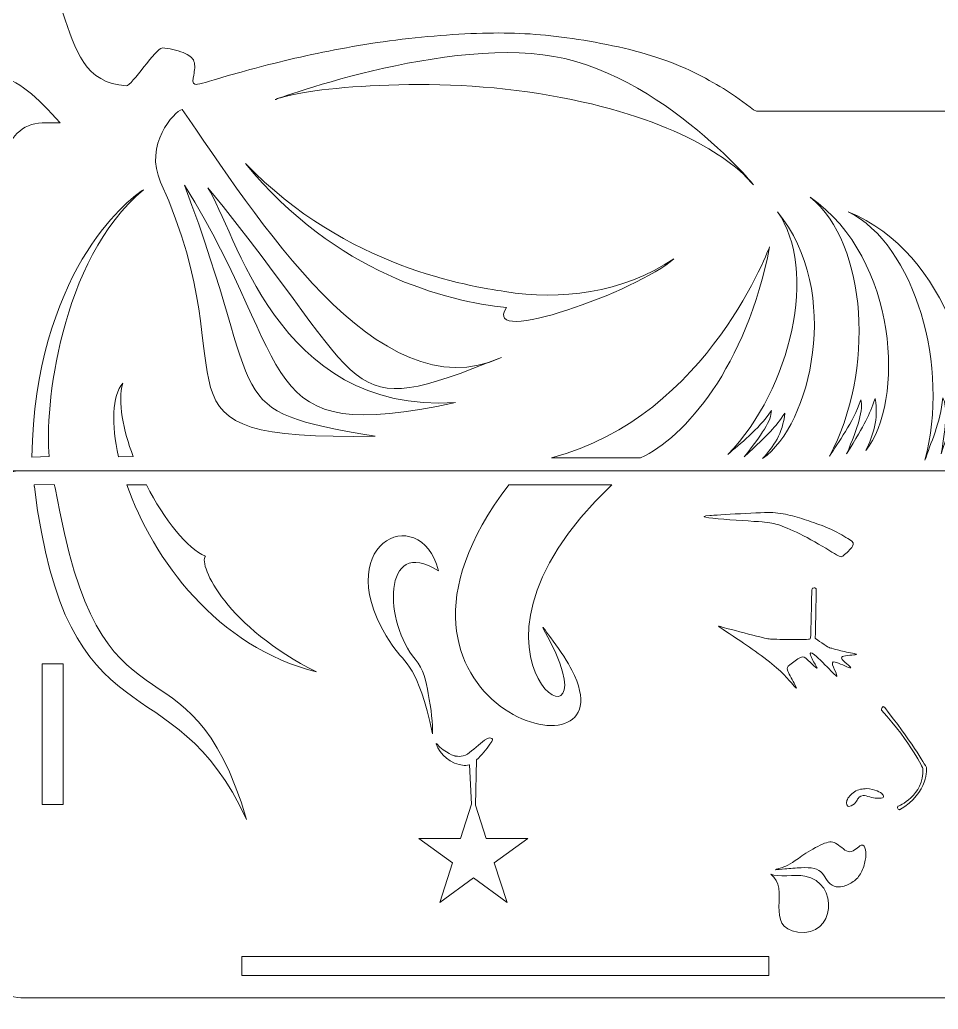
# Model space of a CAD drawing. Header units: millimetres. Extents: x -9847 to -8391, y 2112 to 3483.
# Drawn here: x -9266.6 to -9135.9, y 2441.4 to 2582.3 of the extents above; entities that cross this region are included whole.
import ezdxf

# ---------------------------------------------------------------- set-up
doc = ezdxf.new("R2010")
doc.units = ezdxf.units.MM
doc.header["$MEASUREMENT"] = 0
doc.layers.add('Layer 1', color=7, linetype='Continuous')

msp = doc.modelspace()

# ---------------------------------------------------------------- linework, layer by layer
at = {"layer": 'Layer 1', "color": 250, "lineweight": 20}
for points, knots in [([(-9260.8728, 2567.576), (-9267.4152, 2574.8755), (-9272.5552, 2578.4345), (-9277.7728, 2566.0147), (-9277.7728, 2566.0147), (-9278.5915, 2564.0659), (-9279.1666, 2561.6764), (-9279.7748, 2558.4184), (-9279.7748, 2558.4184), (-9281.5927, 2548.6811), (-9281.1573, 2543.794), (-9280.9668, 2534.1762), (-9280.9668, 2534.1762), (-9280.8689, 2529.2301), (-9280.6723, 2522.5559), (-9280.535, 2517.7273), (-9280.535, 2517.7273), (-9280.3977, 2512.8987), (-9280.319, 2509.915), (-9280.0443, 2505.793), (-9280.0443, 2505.793), (-9279.7696, 2501.671), (-9279.2983, 2496.4103), (-9278.8665, 2491.5032), (-9278.8665, 2491.5032), (-9278.4347, 2486.5961), (-9278.0421, 2482.042), (-9277.6692, 2478.2145), (-9277.6692, 2478.2145), (-9277.2963, 2474.387), (-9276.9429, 2471.2856), (-9276.5504, 2467.6543), (-9276.5504, 2467.6543), (-9276.1579, 2464.023), (-9275.7259, 2459.8616), (-9275.2549, 2455.2882), (-9275.2549, 2455.2882), (-9274.7839, 2450.7148), (-9274.2731, 2445.7288), (-9273.9004, 2441.6657), (-9273.9004, 2441.6657), (-9273.5277, 2437.6026), (-9273.2918, 2434.4619), (-9273.0957, 2431.0073), (-9273.0957, 2431.0073), (-9272.8996, 2427.5527), (-9272.7424, 2423.7838), (-9272.7424, 2420.1722), (-9272.7424, 2420.1722), (-9272.7424, 2416.5606), (-9272.8995, 2413.1058), (-9273.1939, 2410.1419), (-9273.1939, 2410.1419), (-9273.4883, 2407.178), (-9273.9203, 2404.7047), (-9274.9409, 2402.153), (-9274.9409, 2402.153), (-9275.9615, 2399.6013), (-9277.5712, 2396.971), (-9279.4947, 2394.4586), (-9279.4947, 2394.4586), (-9281.4182, 2391.9462), (-9283.6562, 2389.5512), (-9286.1097, 2387.6865), (-9286.1097, 2387.6865), (-9288.5632, 2385.8218), (-9291.2329, 2384.4869), (-9293.9219, 2383.5252), (-9293.9219, 2383.5252), (-9296.6109, 2382.5635), (-9299.3197, 2381.9744), (-9301.9892, 2381.739), (-9301.9892, 2381.739), (-9304.6587, 2381.5036), (-9307.2891, 2381.6214), (-9309.1734, 2381.798), (-9309.1734, 2381.798), (-9311.0577, 2381.9746), (-9312.1963, 2382.2103), (-9313.688, 2382.3672), (-9313.688, 2382.3672), (-9315.1797, 2382.5241), (-9317.025, 2382.6028), (-9318.34, 2382.7009), (-9318.34, 2382.7009), (-9319.655, 2382.799), (-9320.4402, 2382.9168), (-9319.4588, 2383.3289), (-9319.4588, 2383.3289), (-9318.4774, 2383.741), (-9315.7293, 2384.448), (-9313.9235, 2385.0171), (-9313.9235, 2385.0171), (-9312.1177, 2385.5862), (-9311.2537, 2386.0184), (-9310.6454, 2386.3715), (-9310.6454, 2386.3715), (-9310.0371, 2386.7246), (-9309.6837, 2386.9996), (-9311.2343, 2387.2155), (-9311.2343, 2387.2155), (-9312.7849, 2387.4314), (-9316.2398, 2387.5883), (-9319.0859, 2387.5492), (-9319.0859, 2387.5492), (-9321.932, 2387.5101), (-9324.1698, 2387.2743), (-9326.3485, 2387.2547), (-9326.3485, 2387.2547), (-9328.5272, 2387.2351), (-9330.6474, 2387.4315), (-9332.2176, 2387.9418), (-9332.2176, 2387.9418), (-9333.7878, 2388.4521), (-9334.8087, 2389.2765), (-9335.4563, 2389.9438), (-9335.4563, 2389.9438), (-9336.1039, 2390.6111), (-9336.3789, 2391.1216), (-9335.6526, 2390.9057), (-9335.6526, 2390.9057), (-9334.9263, 2390.6898), (-9333.1986, 2389.7475), (-9331.7856, 2389.1587), (-9331.7856, 2389.1587), (-9330.3726, 2388.5699), (-9329.2731, 2388.3344), (-9328.2721, 2388.668), (-9328.2721, 2388.668), (-9327.2711, 2389.0016), (-9326.368, 2389.9047), (-9324.9941, 2391.9264), (-9324.9941, 2391.9264), (-9323.6202, 2393.9481), (-9321.7748, 2397.0888), (-9320.2047, 2400.5238), (-9320.2047, 2400.5238), (-9318.6346, 2403.9588), (-9317.3387, 2407.6885), (-9316.377, 2413.2826), (-9316.377, 2413.2826), (-9315.4153, 2418.8767), (-9314.787, 2426.3358), (-9314.3945, 2432.3028), (-9314.3945, 2432.3028), (-9314.002, 2438.2698), (-9313.8451, 2442.7454), (-9314.0413, 2449.7135), (-9314.0413, 2449.7135), (-9314.2375, 2456.6816), (-9314.7875, 2466.143), (-9315.435, 2477.8416), (-9315.435, 2477.8416), (-9316.0825, 2489.5402), (-9316.8287, 2503.4768), (-9317.0838, 2513.6052), (-9317.0838, 2513.6052), (-9317.3389, 2523.7336), (-9317.1031, 2530.0548), (-9316.9463, 2534.3529), (-9316.9463, 2534.3529), (-9316.5196, 2546.0514), (-9316.015, 2550.3721), (-9313.1633, 2562.1479), (-9313.1633, 2562.1479), (-9311.9466, 2567.1725), (-9310.9255, 2570.8239), (-9308.9039, 2575.1421), (-9308.9039, 2575.1421), (-9306.8823, 2579.4603), (-9303.8591, 2584.4463), (-9300.8364, 2588.0383), (-9300.8364, 2588.0383), (-9297.8137, 2591.6303), (-9294.7908, 2593.829), (-9291.5521, 2595.2617), (-9291.5521, 2595.2617), (-9288.3134, 2596.6944), (-9284.8584, 2597.3619), (-9281.4628, 2597.4797), (-9281.4628, 2597.4797), (-9278.0672, 2597.5975), (-9274.7302, 2597.1654), (-9272.0411, 2596.4), (-9272.0411, 2596.4), (-9256.944, 2592.1029), (-9263.2603, 2573.4797), (-9251.4707, 2572.8759), (-9251.4707, 2572.8759), (-9250.7053, 2572.8367), (-9247.2596, 2578.2709), (-9246.3371, 2578.2513), (-9246.3371, 2578.2513), (-9245.4146, 2578.2317), (-9244.2369, 2577.9176), (-9243.3929, 2577.5839), (-9243.3929, 2577.5839), (-9242.5489, 2577.2503), (-9242.0385, 2576.8968), (-9241.8422, 2576.3473), (-9241.8422, 2576.3473), (-9241.6459, 2575.7977), (-9241.7637, 2575.0517), (-9241.8815, 2574.404), (-9241.8815, 2574.404), (-9241.9992, 2573.7563), (-9242.117, 2573.2067), (-9241.7244, 2573.0889), (-9241.7244, 2573.0889), (-9241.3319, 2572.9711), (-9240.4289, 2573.2853), (-9238.1716, 2573.9526), (-9238.1716, 2573.9526), (-9235.9144, 2574.6199), (-9232.3026, 2575.6407), (-9228.2394, 2576.6025), (-9228.2394, 2576.6025), (-9224.1763, 2577.5643), (-9219.6617, 2578.4672), (-9214.8919, 2579.1346), (-9214.8919, 2579.1346), (-9210.1222, 2579.8019), (-9205.0972, 2580.2338), (-9200.7985, 2580.3516), (-9200.7985, 2580.3516), (-9196.4998, 2580.4694), (-9192.9273, 2580.273), (-9188.766, 2579.7038), (-9188.766, 2579.7038), (-9184.6048, 2579.1347), (-9179.8545, 2578.1923), (-9175.968, 2576.9165), (-9175.968, 2576.9165), (-9172.0817, 2575.6407), (-9169.0586, 2574.0309), (-9166.4874, 2572.4607), (-9166.4874, 2572.4607), (-9164.9342, 2571.5123), (-9163.481, 2570.4357), (-9162.2061, 2569.425), (-9162.2061, 2569.425), (-9162.2061, 2569.425), (-9161.7998, 2569.2453), (-9161.7998, 2569.2453), (-9161.7998, 2569.2453), (-9161.7998, 2569.2453), (-9131.6105, 2569.2453), (-9131.6105, 2569.2453), (-9131.6105, 2569.2453), (-9128.8605, 2569.2453), (-9126.6105, 2566.9948), (-9126.6105, 2564.2453), (-9126.6105, 2564.2453), (-9126.6105, 2564.2453), (-9126.6105, 2552.5353), (-9126.6105, 2552.5353), (-9126.6105, 2552.5353), (-9126.6105, 2552.5353), (-9123.9105, 2552.5353), (-9123.9105, 2552.5353), (-9123.9105, 2552.5353), (-9123.9105, 2552.5353), (-9123.9105, 2527.5353), (-9123.9105, 2527.5353), (-9123.9105, 2527.5353), (-9123.9105, 2527.5353), (-9126.6105, 2527.5353), (-9126.6105, 2527.5353), (-9126.6105, 2527.5353), (-9126.6105, 2527.5353), (-9126.6105, 2518.076), (-9126.6105, 2518.076), (-9126.6105, 2518.076), (-9126.6105, 2518.076), (-9160.0404, 2518.076), (-9160.0404, 2518.076), (-9160.0404, 2518.076), (-9160.0404, 2518.076), (-9235.0404, 2518.076), (-9235.0404, 2518.076), (-9235.0404, 2518.076), (-9235.0404, 2518.076), (-9268.4703, 2518.076), (-9268.4703, 2518.076), (-9268.4703, 2518.076), (-9268.4703, 2518.076), (-9268.4703, 2527.5213), (-9268.4703, 2527.5213), (-9268.4703, 2527.5213), (-9268.4703, 2527.5213), (-9271.1703, 2527.5213), (-9271.1703, 2527.5213), (-9271.1703, 2527.5213), (-9271.1703, 2527.5213), (-9271.1703, 2552.5213), (-9271.1703, 2552.5213), (-9271.1703, 2552.5213), (-9271.1703, 2552.5213), (-9268.4703, 2552.5213), (-9268.4703, 2552.5213), (-9268.4703, 2552.5213), (-9268.4703, 2552.5213), (-9268.4703, 2562.576), (-9268.4703, 2562.576), (-9268.4703, 2562.576), (-9268.4703, 2565.326), (-9266.2203, 2567.576), (-9263.4703, 2567.576), (-9263.4703, 2567.576), (-9263.4703, 2567.576), (-9260.8728, 2567.576), (-9260.8728, 2567.576)], [0, 0, 0, 0, 0.01265823, 0.01265823, 0.01265823, 0.01265823, 0.02531646, 0.02531646, 0.02531646, 0.02531646, 0.03797468, 0.03797468, 0.03797468, 0.03797468, 0.05063291, 0.05063291, 0.05063291, 0.05063291, 0.06329114, 0.06329114, 0.06329114, 0.06329114, 0.07594937, 0.07594937, 0.07594937, 0.07594937, 0.08860759, 0.08860759, 0.08860759, 0.08860759, 0.10126582, 0.10126582, 0.10126582, 0.10126582, 0.11392405, 0.11392405, 0.11392405, 0.11392405, 0.12658228, 0.12658228, 0.12658228, 0.12658228, 0.13924051, 0.13924051, 0.13924051, 0.13924051, 0.15189873, 0.15189873, 0.15189873, 0.15189873, 0.16455696, 0.16455696, 0.16455696, 0.16455696, 0.17721519, 0.17721519, 0.17721519, 0.17721519, 0.18987342, 0.18987342, 0.18987342, 0.18987342, 0.20253165, 0.20253165, 0.20253165, 0.20253165, 0.21518987, 0.21518987, 0.21518987, 0.21518987, 0.2278481, 0.2278481, 0.2278481, 0.2278481, 0.24050633, 0.24050633, 0.24050633, 0.24050633, 0.25316456, 0.25316456, 0.25316456, 0.25316456, 0.26582278, 0.26582278, 0.26582278, 0.26582278, 0.27848101, 0.27848101, 0.27848101, 0.27848101, 0.29113924, 0.29113924, 0.29113924, 0.29113924, 0.30379747, 0.30379747, 0.30379747, 0.30379747, 0.3164557, 0.3164557, 0.3164557, 0.3164557, 0.32911392, 0.32911392, 0.32911392, 0.32911392, 0.34177215, 0.34177215, 0.34177215, 0.34177215, 0.35443038, 0.35443038, 0.35443038, 0.35443038, 0.36708861, 0.36708861, 0.36708861, 0.36708861, 0.37974684, 0.37974684, 0.37974684, 0.37974684, 0.39240506, 0.39240506, 0.39240506, 0.39240506, 0.40506329, 0.40506329, 0.40506329, 0.40506329, 0.41772152, 0.41772152, 0.41772152, 0.41772152, 0.43037975, 0.43037975, 0.43037975, 0.43037975, 0.44303797, 0.44303797, 0.44303797, 0.44303797, 0.4556962, 0.4556962, 0.4556962, 0.4556962, 0.46835443, 0.46835443, 0.46835443, 0.46835443, 0.48101266, 0.48101266, 0.48101266, 0.48101266, 0.49367089, 0.49367089, 0.49367089, 0.49367089, 0.50632911, 0.50632911, 0.50632911, 0.50632911, 0.51898734, 0.51898734, 0.51898734, 0.51898734, 0.53164557, 0.53164557, 0.53164557, 0.53164557, 0.5443038, 0.5443038, 0.5443038, 0.5443038, 0.55696203, 0.55696203, 0.55696203, 0.55696203, 0.56962025, 0.56962025, 0.56962025, 0.56962025, 0.58227848, 0.58227848, 0.58227848, 0.58227848, 0.59493671, 0.59493671, 0.59493671, 0.59493671, 0.60759494, 0.60759494, 0.60759494, 0.60759494, 0.62025316, 0.62025316, 0.62025316, 0.62025316, 0.63291139, 0.63291139, 0.63291139, 0.63291139, 0.64556962, 0.64556962, 0.64556962, 0.64556962, 0.65822785, 0.65822785, 0.65822785, 0.65822785, 0.67088608, 0.67088608, 0.67088608, 0.67088608, 0.6835443, 0.6835443, 0.6835443, 0.6835443, 0.69620253, 0.69620253, 0.69620253, 0.69620253, 0.70886076, 0.70886076, 0.70886076, 0.70886076, 0.72151899, 0.72151899, 0.72151899, 0.72151899, 0.73417722, 0.73417722, 0.73417722, 0.73417722, 0.74683544, 0.74683544, 0.74683544, 0.74683544, 0.75949367, 0.75949367, 0.75949367, 0.75949367, 0.7721519, 0.7721519, 0.7721519, 0.7721519, 0.78481013, 0.78481013, 0.78481013, 0.78481013, 0.79746835, 0.79746835, 0.79746835, 0.79746835, 0.81012658, 0.81012658, 0.81012658, 0.81012658, 0.82278481, 0.82278481, 0.82278481, 0.82278481, 0.83544304, 0.83544304, 0.83544304, 0.83544304, 0.84810127, 0.84810127, 0.84810127, 0.84810127, 0.86075949, 0.86075949, 0.86075949, 0.86075949, 0.87341772, 0.87341772, 0.87341772, 0.87341772, 0.88607595, 0.88607595, 0.88607595, 0.88607595, 0.89873418, 0.89873418, 0.89873418, 0.89873418, 0.91139241, 0.91139241, 0.91139241, 0.91139241, 0.92405063, 0.92405063, 0.92405063, 0.92405063, 0.93670886, 0.93670886, 0.93670886, 0.93670886, 0.94936709, 0.94936709, 0.94936709, 0.94936709, 0.96202532, 0.96202532, 0.96202532, 0.96202532, 0.97468354, 0.97468354, 0.97468354, 0.97468354, 1, 1, 1, 1]), ([(-9190.6052, 2577.0567), (-9173.7821, 2574.1022), (-9159.5828, 2555.6474), (-9162.6399, 2559.2215), (-9162.6399, 2559.2215), (-9165.697, 2562.7956), (-9174.3691, 2568.5547), (-9191.1921, 2571.5092), (-9191.1921, 2571.5092), (-9208.0152, 2574.4637), (-9226.1103, 2572.497), (-9229.9324, 2571.0395), (-9229.9324, 2571.0395), (-9233.7545, 2569.582), (-9207.4283, 2580.0112), (-9190.6052, 2577.0567)], [0, 0, 0, 0, 0.2, 0.2, 0.2, 0.2, 0.4, 0.4, 0.4, 0.4, 0.6, 0.6, 0.6, 0.6, 1, 1, 1, 1]), ([(-9243.5164, 2569.5155), (-9244.6581, 2569.2173), (-9248.9984, 2564.4689), (-9246.5862, 2559.1388), (-9246.5862, 2559.1388), (-9233.4304, 2530.0685), (-9250.9387, 2522.3626), (-9216.064, 2522.9974), (-9216.064, 2522.9974), (-9238.7138, 2526.817), (-9231.2099, 2527.061), (-9243.1965, 2558.7267), (-9243.1965, 2558.7267), (-9226.862, 2532.5291), (-9233.926, 2521.4134), (-9204.6324, 2527.7716), (-9204.6324, 2527.7716), (-9230.293, 2526.1312), (-9235.9332, 2552.474), (-9239.8817, 2558.3392), (-9239.8817, 2558.3392), (-9215.8052, 2529.035), (-9221.5842, 2524.8661), (-9198.091, 2534.1999), (-9198.091, 2534.1999), (-9215.6448, 2526.077), (-9233.1721, 2554.5953), (-9243.5164, 2569.5155)], [0, 0, 0, 0, 0.125, 0.125, 0.125, 0.125, 0.25, 0.25, 0.25, 0.25, 0.375, 0.375, 0.375, 0.375, 0.5, 0.5, 0.5, 0.5, 0.625, 0.625, 0.625, 0.625, 0.75, 0.75, 0.75, 0.75, 1, 1, 1, 1]), ([(-9234.5312, 2561.8273), (-9221.5734, 2546.0403), (-9205.9502, 2542.2305), (-9197.3683, 2541.2964), (-9197.3683, 2541.2964), (-9201.1017, 2535.5906), (-9178.6677, 2543.6854), (-9173.5446, 2548.2452), (-9173.5446, 2548.2452), (-9180.8914, 2543.3218), (-9189.7514, 2542.3059), (-9197.6198, 2543.5822), (-9197.6198, 2543.5822), (-9202.4626, 2544.3631), (-9220.1107, 2546.882), (-9234.5312, 2561.8273)], [0, 0, 0, 0, 0.2, 0.2, 0.2, 0.2, 0.4, 0.4, 0.4, 0.4, 0.6, 0.6, 0.6, 0.6, 1, 1, 1, 1]), ([(-9264.9192, 2520.0122), (-9264.4479, 2545.9196), (-9251.5243, 2556.5129), (-9249.0336, 2558.0718), (-9249.0336, 2558.0718), (-9260.9743, 2548.085), (-9263.1573, 2526.7414), (-9262.4455, 2520.1066), (-9262.4455, 2520.1066), (-9262.4455, 2520.1066), (-9264.9192, 2520.0122), (-9264.9192, 2520.0122)], [0, 0, 0, 0, 0.25, 0.25, 0.25, 0.25, 0.5, 0.5, 0.5, 0.5, 1, 1, 1, 1]), ([(-9154.1359, 2557.0136), (-9145.9426, 2550.3608), (-9144.931, 2532.1794), (-9151.3915, 2520.1322), (-9151.3915, 2520.1322), (-9150.1509, 2522.1681), (-9148.0406, 2524.8193), (-9146.938, 2528.1855), (-9146.938, 2528.1855), (-9146.5193, 2526.8855), (-9147.3257, 2524.2817), (-9148.9488, 2520.4618), (-9148.9488, 2520.4618), (-9146.1721, 2525.0327), (-9145.8146, 2525.7796), (-9144.8907, 2528.3735), (-9144.8907, 2528.3735), (-9144.3706, 2525.3254), (-9145.1584, 2523.1415), (-9146.2392, 2520.9513), (-9146.2392, 2520.9513), (-9140.7252, 2527.7478), (-9141.4708, 2548.158), (-9154.1359, 2557.0136)], [0, 0, 0, 0, 0.14285714, 0.14285714, 0.14285714, 0.14285714, 0.28571429, 0.28571429, 0.28571429, 0.28571429, 0.42857143, 0.42857143, 0.42857143, 0.42857143, 0.57142857, 0.57142857, 0.57142857, 0.57142857, 0.71428571, 0.71428571, 0.71428571, 0.71428571, 1, 1, 1, 1]), ([(-9158.7954, 2554.9449), (-9153.0031, 2546.7165), (-9156.7894, 2529.7728), (-9165.8406, 2520.3947), (-9165.8406, 2520.3947), (-9164.1743, 2521.9409), (-9161.5509, 2523.8263), (-9159.6663, 2526.6288), (-9159.6663, 2526.6288), (-9159.6193, 2525.3274), (-9161.0342, 2523.1476), (-9163.5139, 2520.0638), (-9163.5139, 2520.0638), (-9159.7812, 2523.5375), (-9159.2594, 2524.1301), (-9157.7392, 2526.2703), (-9157.7392, 2526.2703), (-9158.0524, 2523.3389), (-9159.3415, 2521.5395), (-9160.9011, 2519.8102), (-9160.9011, 2519.8102), (-9154.0796, 2524.6161), (-9149.4714, 2543.5359), (-9158.7954, 2554.9449)], [0, 0, 0, 0, 0.14285714, 0.14285714, 0.14285714, 0.14285714, 0.28571429, 0.28571429, 0.28571429, 0.28571429, 0.42857143, 0.42857143, 0.42857143, 0.42857143, 0.57142857, 0.57142857, 0.57142857, 0.57142857, 0.71428571, 0.71428571, 0.71428571, 0.71428571, 1, 1, 1, 1]), ([(-9148.7285, 2554.9292), (-9139.2543, 2550.2784), (-9134.2002, 2532.7843), (-9137.8012, 2519.597), (-9137.8012, 2519.597), (-9137.0475, 2521.8589), (-9135.5841, 2524.9151), (-9135.2625, 2528.4426), (-9135.2625, 2528.4426), (-9134.5636, 2527.2692), (-9134.7669, 2524.5511), (-9135.4941, 2520.4649), (-9135.4941, 2520.4649), (-9133.8106, 2525.5411), (-9133.6293, 2526.3491), (-9133.3092, 2529.0839), (-9133.3092, 2529.0839), (-9132.1203, 2526.2295), (-9132.3995, 2523.9247), (-9132.9628, 2521.5482), (-9132.9628, 2521.5482), (-9129.1093, 2529.4061), (-9134.403, 2549.132), (-9148.7285, 2554.9292)], [0, 0, 0, 0, 0.14285714, 0.14285714, 0.14285714, 0.14285714, 0.28571429, 0.28571429, 0.28571429, 0.28571429, 0.42857143, 0.42857143, 0.42857143, 0.42857143, 0.57142857, 0.57142857, 0.57142857, 0.57142857, 0.71428571, 0.71428571, 0.71428571, 0.71428571, 1, 1, 1, 1]), ([(-9178.2692, 2519.9137), (-9172.0169, 2522.7688), (-9163.215, 2532.8692), (-9159.9082, 2549.9452), (-9159.9082, 2549.9452), (-9159.8029, 2550.4893), (-9168.3497, 2525.8832), (-9190.9489, 2519.9006), (-9190.9489, 2519.9006), (-9190.9489, 2519.9006), (-9178.2692, 2519.9137), (-9178.2692, 2519.9137)], [0, 0, 0, 0, 0.25, 0.25, 0.25, 0.25, 0.5, 0.5, 0.5, 0.5, 1, 1, 1, 1]), ([(-9252.5756, 2520.0758), (-9253.6432, 2524.7544), (-9253.4734, 2528.7087), (-9251.9828, 2530.5487), (-9251.9828, 2530.5487), (-9252.7058, 2527.861), (-9251.932, 2523.8933), (-9250.4896, 2520.0903), (-9250.4896, 2520.0903), (-9250.4896, 2520.0903), (-9252.5756, 2520.0758), (-9252.5756, 2520.0758)], [0, 0, 0, 0, 0.25, 0.25, 0.25, 0.25, 0.5, 0.5, 0.5, 0.5, 1, 1, 1, 1]), ([(-9128.6105, 2518.076), (-9125.8605, 2518.076), (-9123.6105, 2515.826), (-9123.6105, 2513.076), (-9123.6105, 2513.076), (-9123.6105, 2513.076), (-9123.6105, 2448.076), (-9123.6105, 2448.076), (-9123.6105, 2448.076), (-9123.6105, 2445.326), (-9125.8605, 2443.076), (-9128.6105, 2443.076), (-9128.6105, 2443.076), (-9128.6105, 2443.076), (-9266.4703, 2443.076), (-9266.4703, 2443.076), (-9266.4703, 2443.076), (-9269.2203, 2443.076), (-9271.4703, 2445.326), (-9271.4703, 2448.076), (-9271.4703, 2448.076), (-9271.4703, 2448.076), (-9271.4703, 2513.076), (-9271.4703, 2513.076), (-9271.4703, 2513.076), (-9271.4703, 2515.826), (-9269.2203, 2518.076), (-9266.4703, 2518.076)], [0, 0, 0, 0, 0.125, 0.125, 0.125, 0.125, 0.25, 0.25, 0.25, 0.25, 0.375, 0.375, 0.375, 0.375, 0.5, 0.5, 0.5, 0.5, 0.625, 0.625, 0.625, 0.625, 0.75, 0.75, 0.75, 0.75, 1, 1, 1, 1]), ([(-9261.7221, 2516.1168), (-9261.7221, 2516.1168), (-9264.5985, 2516.076), (-9264.5985, 2516.076), (-9264.5985, 2516.076), (-9264.5306, 2515.4715), (-9264.6346, 2516.3597), (-9264.5617, 2515.7799), (-9264.5617, 2515.7799), (-9259.8652, 2478.4324), (-9244.8616, 2491.3739), (-9234.3485, 2468.4154), (-9234.3485, 2468.4154), (-9242.7029, 2496.709), (-9255.0766, 2477.36), (-9261.5812, 2515.6648), (-9261.5812, 2515.6648), (-9261.5812, 2515.6648), (-9261.7221, 2516.1168), (-9261.7221, 2516.1168)], [0, 0, 0, 0, 0.16666667, 0.16666667, 0.16666667, 0.16666667, 0.33333333, 0.33333333, 0.33333333, 0.33333333, 0.5, 0.5, 0.5, 0.5, 0.66666667, 0.66666667, 0.66666667, 0.66666667, 1, 1, 1, 1]), ([(-9248.6186, 2516.0641), (-9246.0624, 2511.0775), (-9242.7207, 2506.9212), (-9240.2236, 2505.935), (-9240.2236, 2505.935), (-9241.262, 2504.6268), (-9237.1081, 2495.7537), (-9224.388, 2489.4429), (-9224.388, 2489.4429), (-9238.5631, 2492.9624), (-9247.6967, 2505.527), (-9251.397, 2516.0491), (-9251.397, 2516.0491), (-9251.397, 2516.0491), (-9248.6247, 2516.076), (-9248.6186, 2516.0641)], [0, 0, 0, 0, 0.2, 0.2, 0.2, 0.2, 0.4, 0.4, 0.4, 0.4, 0.6, 0.6, 0.6, 0.6, 1, 1, 1, 1]), ([(-9197.0305, 2516.066), (-9221.184, 2484.5616), (-9179.1533, 2472.4095), (-9188.0489, 2489.7058), (-9188.0489, 2489.7058), (-9189.1396, 2491.8266), (-9192.6764, 2496.5937), (-9192.1349, 2495.6457), (-9192.1349, 2495.6457), (-9180.1175, 2474.6074), (-9209.3368, 2490.7761), (-9182.3581, 2516.0595), (-9182.3581, 2516.0595), (-9182.3581, 2516.0595), (-9197.0305, 2516.066), (-9197.0305, 2516.066)], [0, 0, 0, 0, 0.2, 0.2, 0.2, 0.2, 0.4, 0.4, 0.4, 0.4, 0.6, 0.6, 0.6, 0.6, 1, 1, 1, 1]), ([(-9207.0461, 2503.8532), (-9215.2242, 2508.9368), (-9214.7111, 2496.2245), (-9210.3381, 2491.2455), (-9210.3381, 2491.2455), (-9209.1239, 2489.8629), (-9208.8116, 2488.0709), (-9208.4908, 2486.3535), (-9208.4908, 2486.3535), (-9208.0826, 2484.1679), (-9207.8316, 2482.0616), (-9207.8833, 2480.6276), (-9207.8833, 2480.6276), (-9210.0701, 2490.6315), (-9211.5798, 2490.2454), (-9213.6356, 2493.269), (-9213.6356, 2493.269), (-9223.2986, 2507.4811), (-9209.6778, 2514.0778), (-9207.0461, 2503.8532)], [0, 0, 0, 0, 0.16666667, 0.16666667, 0.16666667, 0.16666667, 0.33333333, 0.33333333, 0.33333333, 0.33333333, 0.5, 0.5, 0.5, 0.5, 0.66666667, 0.66666667, 0.66666667, 0.66666667, 1, 1, 1, 1]), ([(-9148.1192, 2507.3269), (-9148.3728, 2506.9245), (-9149.0122, 2506.2961), (-9149.3815, 2506.0095), (-9149.3815, 2506.0095), (-9149.7508, 2505.7228), (-9149.8501, 2505.778), (-9150.6989, 2506.2961), (-9150.6989, 2506.2961), (-9151.5478, 2506.8142), (-9153.1464, 2507.7955), (-9154.5685, 2508.5561), (-9154.5685, 2508.5561), (-9155.9906, 2509.3168), (-9157.2364, 2509.857), (-9158.1183, 2510.1932), (-9158.1183, 2510.1932), (-9159.0002, 2510.5295), (-9159.5185, 2510.6618), (-9160.6374, 2510.7665), (-9160.6374, 2510.7665), (-9161.9658, 2510.8908), (-9172.1962, 2511.4142), (-9168.4316, 2511.6925), (-9168.4316, 2511.6925), (-9167.5949, 2511.7544), (-9160.5935, 2512.2134), (-9159.4633, 2512.1336), (-9159.4633, 2512.1336), (-9158.4491, 2512.0619), (-9157.523, 2511.8744), (-9156.6411, 2511.6429), (-9156.6411, 2511.6429), (-9155.7592, 2511.4114), (-9154.9212, 2511.1358), (-9154.0007, 2510.8217), (-9154.0007, 2510.8217), (-9153.0802, 2510.5075), (-9152.0769, 2510.1546), (-9151.0848, 2509.6917), (-9151.0848, 2509.6917), (-9150.0926, 2509.2287), (-9149.1113, 2508.6553), (-9148.5547, 2508.2805), (-9148.5547, 2508.2805), (-9147.998, 2507.9057), (-9147.8656, 2507.7293), (-9148.1192, 2507.3269)], [0, 0, 0, 0, 0.07692308, 0.07692308, 0.07692308, 0.07692308, 0.15384615, 0.15384615, 0.15384615, 0.15384615, 0.23076923, 0.23076923, 0.23076923, 0.23076923, 0.30769231, 0.30769231, 0.30769231, 0.30769231, 0.38461538, 0.38461538, 0.38461538, 0.38461538, 0.46153846, 0.46153846, 0.46153846, 0.46153846, 0.53846154, 0.53846154, 0.53846154, 0.53846154, 0.61538462, 0.61538462, 0.61538462, 0.61538462, 0.69230769, 0.69230769, 0.69230769, 0.69230769, 0.76923077, 0.76923077, 0.76923077, 0.76923077, 0.84615385, 0.84615385, 0.84615385, 0.84615385, 1, 1, 1, 1]), ([(-9167.1697, 2495.9396), (-9167.2083, 2495.9343), (-9167.1311, 2495.8831), (-9165.6897, 2494.9269), (-9165.6897, 2494.9269), (-9164.2483, 2493.9706), (-9161.4425, 2492.109), (-9159.5876, 2490.5941), (-9159.5876, 2490.5941), (-9157.7327, 2489.0791), (-9156.8285, 2487.9105), (-9156.4028, 2487.4123), (-9156.4028, 2487.4123), (-9155.977, 2486.9141), (-9156.0295, 2487.0864), (-9156.3134, 2487.6237), (-9156.3134, 2487.6237), (-9156.5973, 2488.161), (-9157.1126, 2489.0636), (-9157.3151, 2489.5589), (-9157.3151, 2489.5589), (-9157.5177, 2490.0543), (-9157.4074, 2490.1425), (-9157.0146, 2490.4588), (-9157.0146, 2490.4588), (-9156.6217, 2490.7751), (-9155.9462, 2491.3197), (-9155.5148, 2491.5092), (-9155.5148, 2491.5092), (-9155.0833, 2491.6988), (-9154.8959, 2491.5333), (-9154.5184, 2491.1778), (-9154.5184, 2491.1778), (-9154.1408, 2490.8223), (-9153.5729, 2490.2766), (-9153.3219, 2490.0656), (-9153.3219, 2490.0656), (-9153.0709, 2489.8546), (-9153.1366, 2489.9783), (-9153.3543, 2490.3696), (-9153.3543, 2490.3696), (-9153.572, 2490.761), (-9153.9419, 2491.4201), (-9154.0731, 2491.8163), (-9154.0731, 2491.8163), (-9154.2044, 2492.2126), (-9154.0971, 2492.3462), (-9153.5028, 2491.8577), (-9153.5028, 2491.8577), (-9152.9084, 2491.3692), (-9151.8268, 2490.2585), (-9151.1749, 2489.5882), (-9151.1749, 2489.5882), (-9150.523, 2488.9179), (-9150.3005, 2488.6876), (-9150.3258, 2488.8709), (-9150.3258, 2488.8709), (-9150.3511, 2489.0542), (-9150.6244, 2489.6511), (-9150.8173, 2490.1306), (-9150.8173, 2490.1306), (-9151.0102, 2490.6101), (-9151.1231, 2490.9727), (-9150.5952, 2490.8535), (-9150.5952, 2490.8535), (-9150.0673, 2490.7342), (-9148.8986, 2490.1333), (-9148.5093, 2490.0135), (-9148.5093, 2490.0135), (-9148.12, 2489.8937), (-9148.5101, 2490.2551), (-9148.9635, 2490.6333), (-9148.9635, 2490.6333), (-9149.417, 2491.0116), (-9149.934, 2491.407), (-9149.5337, 2491.6135), (-9149.5337, 2491.6135), (-9149.1334, 2491.8201), (-9147.8158, 2491.8381), (-9147.5815, 2491.9076), (-9147.5815, 2491.9076), (-9147.3471, 2491.9772), (-9148.1961, 2492.0986), (-9148.9677, 2492.2644), (-9148.9677, 2492.2644), (-9149.7394, 2492.4302), (-9150.4341, 2492.6407), (-9150.8254, 2492.7454), (-9150.8254, 2492.7454), (-9151.2168, 2492.8502), (-9151.305, 2492.8491), (-9151.3849, 2492.8725), (-9151.3849, 2492.8725), (-9151.4648, 2492.896), (-9151.5366, 2492.9438), (-9151.8617, 2493.1607), (-9151.8617, 2493.1607), (-9152.1869, 2493.3777), (-9152.7658, 2493.764), (-9153.0696, 2493.9667), (-9153.0696, 2493.9667), (-9153.3735, 2494.1695), (-9153.4027, 2494.1889), (-9153.4124, 2494.2316), (-9153.4124, 2494.2316), (-9153.4222, 2494.2744), (-9153.4127, 2494.3407), (-9153.3858, 2495.4755), (-9153.3858, 2495.4755), (-9153.3589, 2496.6103), (-9153.3145, 2498.8138), (-9153.291, 2499.9844), (-9153.291, 2499.9844), (-9153.2675, 2501.1551), (-9153.2646, 2501.2929), (-9153.368, 2501.3582), (-9153.368, 2501.3582), (-9153.4715, 2501.4236), (-9153.6811, 2501.4165), (-9153.7877, 2501.3421), (-9153.7877, 2501.3421), (-9153.8943, 2501.2677), (-9153.898, 2501.1259), (-9153.9284, 2499.934), (-9153.9284, 2499.934), (-9153.9588, 2498.7421), (-9154.016, 2496.4999), (-9154.0452, 2495.3555), (-9154.0452, 2495.3555), (-9154.0744, 2494.211), (-9154.0756, 2494.1641), (-9154.2381, 2494.1214), (-9154.2381, 2494.1214), (-9154.4006, 2494.0786), (-9154.7244, 2494.0397), (-9155.7187, 2494.0383), (-9155.7187, 2494.0383), (-9156.713, 2494.0369), (-9158.3778, 2494.073), (-9159.2432, 2494.0951), (-9159.2432, 2494.0951), (-9160.1086, 2494.1172), (-9160.1746, 2494.1255), (-9161.3046, 2494.4179), (-9161.3046, 2494.4179), (-9162.4346, 2494.7104), (-9164.6286, 2495.2872), (-9165.8027, 2495.5957), (-9165.8027, 2495.5957), (-9166.9768, 2495.9043), (-9167.1311, 2495.9449), (-9167.1697, 2495.9396)], [0, 0, 0, 0, 0.02564103, 0.02564103, 0.02564103, 0.02564103, 0.05128205, 0.05128205, 0.05128205, 0.05128205, 0.07692308, 0.07692308, 0.07692308, 0.07692308, 0.1025641, 0.1025641, 0.1025641, 0.1025641, 0.12820513, 0.12820513, 0.12820513, 0.12820513, 0.15384615, 0.15384615, 0.15384615, 0.15384615, 0.17948718, 0.17948718, 0.17948718, 0.17948718, 0.20512821, 0.20512821, 0.20512821, 0.20512821, 0.23076923, 0.23076923, 0.23076923, 0.23076923, 0.25641026, 0.25641026, 0.25641026, 0.25641026, 0.28205128, 0.28205128, 0.28205128, 0.28205128, 0.30769231, 0.30769231, 0.30769231, 0.30769231, 0.33333333, 0.33333333, 0.33333333, 0.33333333, 0.35897436, 0.35897436, 0.35897436, 0.35897436, 0.38461538, 0.38461538, 0.38461538, 0.38461538, 0.41025641, 0.41025641, 0.41025641, 0.41025641, 0.43589744, 0.43589744, 0.43589744, 0.43589744, 0.46153846, 0.46153846, 0.46153846, 0.46153846, 0.48717949, 0.48717949, 0.48717949, 0.48717949, 0.51282051, 0.51282051, 0.51282051, 0.51282051, 0.53846154, 0.53846154, 0.53846154, 0.53846154, 0.56410256, 0.56410256, 0.56410256, 0.56410256, 0.58974359, 0.58974359, 0.58974359, 0.58974359, 0.61538462, 0.61538462, 0.61538462, 0.61538462, 0.64102564, 0.64102564, 0.64102564, 0.64102564, 0.66666667, 0.66666667, 0.66666667, 0.66666667, 0.69230769, 0.69230769, 0.69230769, 0.69230769, 0.71794872, 0.71794872, 0.71794872, 0.71794872, 0.74358974, 0.74358974, 0.74358974, 0.74358974, 0.76923077, 0.76923077, 0.76923077, 0.76923077, 0.79487179, 0.79487179, 0.79487179, 0.79487179, 0.82051282, 0.82051282, 0.82051282, 0.82051282, 0.84615385, 0.84615385, 0.84615385, 0.84615385, 0.87179487, 0.87179487, 0.87179487, 0.87179487, 0.8974359, 0.8974359, 0.8974359, 0.8974359, 0.92307692, 0.92307692, 0.92307692, 0.92307692, 0.94871795, 0.94871795, 0.94871795, 0.94871795, 1, 1, 1, 1]), ([(-9263.4703, 2490.576), (-9263.4703, 2490.576), (-9260.4703, 2490.576), (-9260.4703, 2490.576), (-9260.4703, 2490.576), (-9260.4703, 2490.576), (-9260.4703, 2470.576), (-9260.4703, 2470.576), (-9260.4703, 2470.576), (-9260.4703, 2470.576), (-9263.4703, 2470.576), (-9263.4703, 2470.576), (-9263.4703, 2470.576), (-9263.4703, 2470.576), (-9263.4703, 2490.576), (-9263.4703, 2490.576)], [0, 0, 0, 0, 0.2, 0.2, 0.2, 0.2, 0.4, 0.4, 0.4, 0.4, 0.6, 0.6, 0.6, 0.6, 1, 1, 1, 1]), ([(-9138.0958, 2475.6932), (-9137.8763, 2471.7625), (-9141.6529, 2470.3318), (-9141.6529, 2470.3318), (-9141.6529, 2470.3318), (-9141.9274, 2469.9195), (-9141.4034, 2469.8218), (-9141.4034, 2469.8218), (-9141.4034, 2469.8218), (-9137.2198, 2472.2496), (-9137.5905, 2475.8251), (-9137.5905, 2475.8251), (-9137.5905, 2475.8251), (-9137.7395, 2476.2391), (-9139.9948, 2479.8672), (-9143.5183, 2484.3722), (-9143.5183, 2484.3722), (-9143.9123, 2484.876), (-9143.9918, 2484.0126), (-9143.9918, 2484.0126), (-9143.9918, 2484.0126), (-9139.6896, 2479.2504), (-9138.0958, 2475.6932), (-9138.0958, 2475.6932)], [0, 0, 0, 0, 0.14285714, 0.14285714, 0.14285714, 0.14285714, 0.28571429, 0.28571429, 0.28571429, 0.28571429, 0.42857143, 0.42857143, 0.42857143, 0.42857143, 0.57142857, 0.57142857, 0.57142857, 0.57142857, 0.71428571, 0.71428571, 0.71428571, 0.71428571, 1, 1, 1, 1]), ([(-9202.3203, 2470.6196), (-9202.3203, 2470.6196), (-9202.6125, 2476.2402), (-9202.6125, 2476.2402), (-9202.6125, 2476.2402), (-9202.6125, 2476.2402), (-9203.0939, 2476.1162), (-9203.4014, 2476.1412), (-9203.4014, 2476.1412), (-9205.3954, 2476.2722), (-9206.8073, 2477.7109), (-9207.3858, 2479.2041), (-9207.3858, 2479.2041), (-9207.4045, 2479.2525), (-9207.353, 2479.2796), (-9207.3004, 2479.2211), (-9207.3004, 2479.2211), (-9206.0467, 2477.8277), (-9204.6628, 2477.4679), (-9204.6628, 2477.4679), (-9204.6628, 2477.4679), (-9204.6628, 2477.4679), (-9203.6816, 2477.2584), (-9202.9265, 2477.7489), (-9202.9265, 2477.7489), (-9202.1713, 2478.2395), (-9201.1791, 2479.2208), (-9200.5067, 2479.7168), (-9200.5067, 2479.7168), (-9199.8343, 2480.2128), (-9199.597, 2480.0421), (-9199.4482, 2479.9429), (-9199.4482, 2479.9429), (-9199.2994, 2479.8437), (-9199.2407, 2479.8134), (-9199.7183, 2479.1491), (-9199.7183, 2479.1491), (-9200.1959, 2478.4848), (-9200.9143, 2477.5359), (-9201.6172, 2476.9101), (-9201.6172, 2476.9101), (-9201.6172, 2476.9101), (-9201.7904, 2470.4808), (-9201.7904, 2470.4808)], [0, 0, 0, 0, 0.08333333, 0.08333333, 0.08333333, 0.08333333, 0.16666667, 0.16666667, 0.16666667, 0.16666667, 0.25, 0.25, 0.25, 0.25, 0.33333333, 0.33333333, 0.33333333, 0.33333333, 0.41666667, 0.41666667, 0.41666667, 0.41666667, 0.5, 0.5, 0.5, 0.5, 0.58333333, 0.58333333, 0.58333333, 0.58333333, 0.66666667, 0.66666667, 0.66666667, 0.66666667, 0.75, 0.75, 0.75, 0.75, 0.83333333, 0.83333333, 0.83333333, 0.83333333, 1, 1, 1, 1]), ([(-9146.6198, 2471.8464), (-9146.0962, 2471.8629), (-9145.2307, 2471.4496), (-9144.652, 2471.4661), (-9144.652, 2471.4661), (-9144.0733, 2471.4826), (-9143.8636, 2471.4826), (-9143.7699, 2471.5708), (-9143.7699, 2471.5708), (-9143.6762, 2471.659), (-9143.6984, 2471.8354), (-9143.8361, 2472.0062), (-9143.8361, 2472.0062), (-9143.9739, 2472.1771), (-9144.2275, 2472.3426), (-9144.6133, 2472.5024), (-9144.6133, 2472.5024), (-9144.9991, 2472.6622), (-9145.5174, 2472.8166), (-9146.0906, 2472.8276), (-9146.0906, 2472.8276), (-9146.6638, 2472.8386), (-9147.2923, 2472.7063), (-9147.8214, 2472.3811), (-9147.8214, 2472.3811), (-9148.3505, 2472.0559), (-9148.7806, 2471.5377), (-9148.9129, 2471.1244), (-9148.9129, 2471.1244), (-9149.0452, 2470.711), (-9148.9016, 2470.2296), (-9148.6152, 2470.281), (-9148.6152, 2470.281), (-9147.7499, 2470.4363), (-9147.3859, 2471.3228), (-9147.3859, 2471.3228), (-9147.3859, 2471.3228), (-9147.3253, 2471.3834), (-9147.1434, 2471.8299), (-9146.6198, 2471.8464)], [0, 0, 0, 0, 0.09090909, 0.09090909, 0.09090909, 0.09090909, 0.18181818, 0.18181818, 0.18181818, 0.18181818, 0.27272727, 0.27272727, 0.27272727, 0.27272727, 0.36363636, 0.36363636, 0.36363636, 0.36363636, 0.45454545, 0.45454545, 0.45454545, 0.45454545, 0.54545455, 0.54545455, 0.54545455, 0.54545455, 0.63636364, 0.63636364, 0.63636364, 0.63636364, 0.72727273, 0.72727273, 0.72727273, 0.72727273, 0.81818182, 0.81818182, 0.81818182, 0.81818182, 1, 1, 1, 1]), ([(-9201.7904, 2470.4808), (-9201.7904, 2470.4808), (-9200.2553, 2465.725), (-9200.2553, 2465.725), (-9200.2553, 2465.725), (-9200.2553, 2465.725), (-9194.3224, 2465.7363), (-9194.3224, 2465.7363), (-9194.3224, 2465.7363), (-9194.3224, 2465.7363), (-9199.1289, 2462.2583), (-9199.1289, 2462.2583), (-9199.1289, 2462.2583), (-9199.1289, 2462.2583), (-9197.2847, 2456.6193), (-9197.2847, 2456.6193), (-9197.2847, 2456.6193), (-9197.2847, 2456.6193), (-9202.0778, 2460.1157), (-9202.0778, 2460.1157), (-9202.0778, 2460.1157), (-9202.0778, 2460.1157), (-9206.8709, 2456.6193), (-9206.8709, 2456.6193), (-9206.8709, 2456.6193), (-9206.8709, 2456.6193), (-9205.0266, 2462.2583), (-9205.0266, 2462.2583), (-9205.0266, 2462.2583), (-9205.0266, 2462.2583), (-9209.8332, 2465.7363), (-9209.8332, 2465.7363), (-9209.8332, 2465.7363), (-9209.8332, 2465.7363), (-9203.9003, 2465.725), (-9203.9003, 2465.725), (-9203.9003, 2465.725), (-9203.9003, 2465.725), (-9202.3203, 2470.6196), (-9202.3203, 2470.6196)], [0, 0, 0, 0, 0.09090909, 0.09090909, 0.09090909, 0.09090909, 0.18181818, 0.18181818, 0.18181818, 0.18181818, 0.27272727, 0.27272727, 0.27272727, 0.27272727, 0.36363636, 0.36363636, 0.36363636, 0.36363636, 0.45454545, 0.45454545, 0.45454545, 0.45454545, 0.54545455, 0.54545455, 0.54545455, 0.54545455, 0.63636364, 0.63636364, 0.63636364, 0.63636364, 0.72727273, 0.72727273, 0.72727273, 0.72727273, 0.81818182, 0.81818182, 0.81818182, 0.81818182, 1, 1, 1, 1]), ([(-9159.0965, 2461.2941), (-9159.0181, 2461.3318), (-9158.2609, 2461.54), (-9157.8947, 2461.6776), (-9157.8947, 2461.6776), (-9157.4923, 2461.8289), (-9157.1218, 2462.014), (-9156.639, 2462.3338), (-9156.639, 2462.3338), (-9156.1559, 2462.6536), (-9155.5588, 2463.1105), (-9154.7372, 2463.636), (-9154.7372, 2463.636), (-9153.9157, 2464.1616), (-9152.8678, 2464.7587), (-9152.1061, 2465.0454), (-9152.1061, 2465.0454), (-9151.3436, 2465.332), (-9150.8638, 2465.3101), (-9150.3046, 2464.9382), (-9150.3046, 2464.9382), (-9149.7451, 2464.5663), (-9149.1047, 2463.8447), (-9148.4889, 2463.8503), (-9148.4889, 2463.8503), (-9147.8728, 2463.8567), (-9147.2812, 2464.5909), (-9146.8992, 2464.7616), (-9146.8992, 2464.7616), (-9146.5163, 2464.9334), (-9146.3421, 2464.5428), (-9146.2609, 2464.1087), (-9146.2609, 2464.1087), (-9146.1792, 2463.6748), (-9146.1909, 2463.1965), (-9146.2932, 2462.6325), (-9146.2932, 2462.6325), (-9146.3964, 2462.0685), (-9146.5919, 2461.4161), (-9146.8794, 2460.8796), (-9146.8794, 2460.8796), (-9147.1669, 2460.3423), (-9147.5474, 2459.9178), (-9148.009, 2459.5902), (-9148.009, 2459.5902), (-9148.4707, 2459.2616), (-9149.0157, 2459.0276), (-9149.483, 2458.9151), (-9149.483, 2458.9151), (-9149.9508, 2458.8015), (-9150.3439, 2458.8095), (-9150.7243, 2458.9669), (-9150.7243, 2458.9669), (-9151.105, 2459.1253), (-9151.4743, 2459.435), (-9151.7334, 2459.7751), (-9151.7334, 2459.7751), (-9151.9926, 2460.1163), (-9152.1425, 2460.4906), (-9152.4174, 2460.7962), (-9152.4174, 2460.7962), (-9152.6931, 2461.1019), (-9153.0947, 2461.3405), (-9153.5887, 2461.465), (-9153.5887, 2461.465), (-9154.0827, 2461.5903), (-9154.6686, 2461.6012), (-9155.4124, 2461.5689), (-9155.4124, 2461.5689), (-9156.1559, 2461.5366), (-9157.0571, 2461.4594), (-9157.7237, 2461.395), (-9157.7237, 2461.395), (-9158.2663, 2461.3423), (-9158.8854, 2461.3058), (-9159.0965, 2461.2941)], [0, 0, 0, 0, 0.05, 0.05, 0.05, 0.05, 0.1, 0.1, 0.1, 0.1, 0.15, 0.15, 0.15, 0.15, 0.2, 0.2, 0.2, 0.2, 0.25, 0.25, 0.25, 0.25, 0.3, 0.3, 0.3, 0.3, 0.35, 0.35, 0.35, 0.35, 0.4, 0.4, 0.4, 0.4, 0.45, 0.45, 0.45, 0.45, 0.5, 0.5, 0.5, 0.5, 0.55, 0.55, 0.55, 0.55, 0.6, 0.6, 0.6, 0.6, 0.65, 0.65, 0.65, 0.65, 0.7, 0.7, 0.7, 0.7, 0.75, 0.75, 0.75, 0.75, 0.8, 0.8, 0.8, 0.8, 0.85, 0.85, 0.85, 0.85, 0.9, 0.9, 0.9, 0.9, 1, 1, 1, 1]), ([(-9159.7609, 2460.6442), (-9158.7552, 2460.1835), (-9156.2986, 2460.6354), (-9154.8861, 2460.3746), (-9154.8861, 2460.3746), (-9149.9895, 2459.4678), (-9150.4793, 2451.6675), (-9155.8741, 2452.4003), (-9155.8741, 2452.4003), (-9160.8178, 2453.0718), (-9156.8463, 2458.7227), (-9159.7609, 2460.6442)], [0, 0, 0, 0, 0.25, 0.25, 0.25, 0.25, 0.5, 0.5, 0.5, 0.5, 1, 1, 1, 1]), ([(-9235.0404, 2448.926), (-9235.0404, 2448.926), (-9160.0404, 2448.926), (-9160.0404, 2448.926), (-9160.0404, 2448.926), (-9160.0404, 2448.926), (-9160.0404, 2446.226), (-9160.0404, 2446.226), (-9160.0404, 2446.226), (-9160.0404, 2446.226), (-9235.0404, 2446.226), (-9235.0404, 2446.226), (-9235.0404, 2446.226), (-9235.0404, 2446.226), (-9235.0404, 2448.926), (-9235.0404, 2448.926)], [0, 0, 0, 0, 0.2, 0.2, 0.2, 0.2, 0.4, 0.4, 0.4, 0.4, 0.6, 0.6, 0.6, 0.6, 1, 1, 1, 1])]:
    msp.add_open_spline(points, degree=3, knots=knots, dxfattribs=at)

doc.saveas('drawing.dxf')
